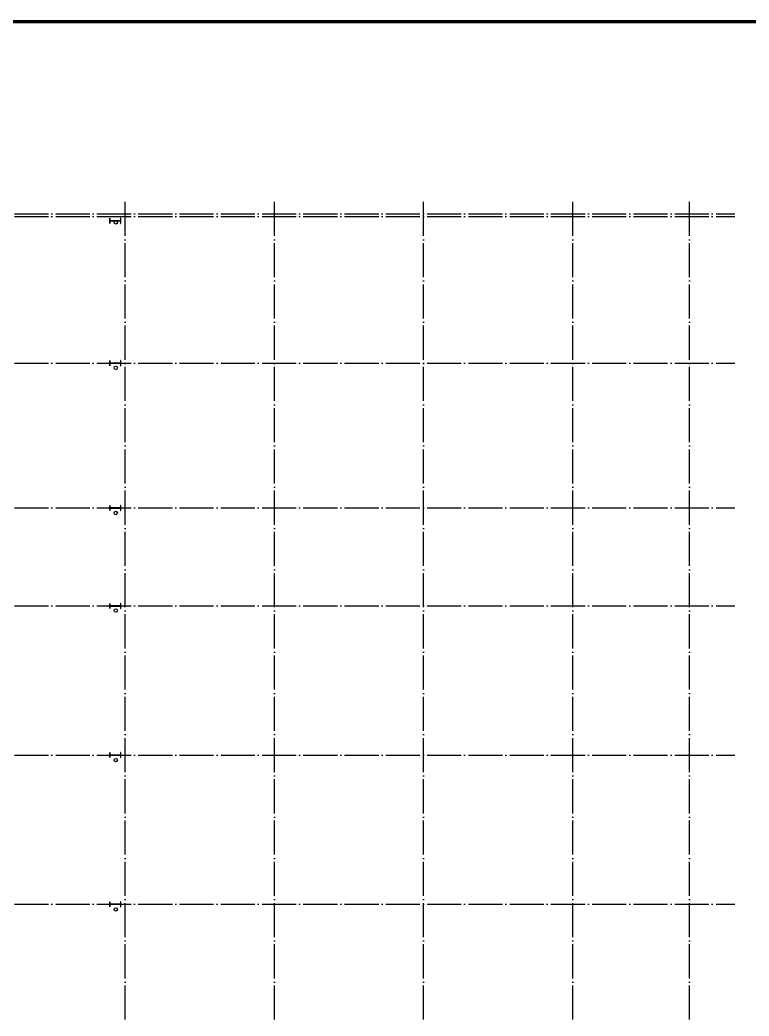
# Model space of a CAD drawing. Extents: x 69728788 to 150676229, y 20164216 to 43663798.
# Drawn here: x 75303655 to 75346411, y 20623616 to 20682066 of the extents above; entities that cross this region are included whole.
import ezdxf

# ---------------------------------------------------------------- set-up
doc = ezdxf.new("R2010")
doc.units = 0
doc.header["$LTSCALE"] = 1000
doc.header["$MEASUREMENT"] = 0
doc.linetypes.add('DOTE', pattern=[2.42, 2, -0.2, 0.02, -0.2])
doc.layers.get('0').update_dxf_attribs({"linetype": 'CONTINUOUS'})
for name, color, linetype in [('DOTE', 251, 'DOTE'), ('PUB_TITLE', 4, 'CONTINUOUS'), ('钢柱', 3, 'CONTINUOUS'), ('雨水管', 4, 'CONTINUOUS')]:
    doc.layers.add(name, color=color, linetype=linetype)

# ---------------------------------------------------------------- blocks, each defined once
blk = doc.blocks.new('ysg')
at = {"layer": '雨水管'}
for centre in [(75309274, 20670184), (75309274, 20661653), (75309274, 20653136), (75309274, 20647414), (75309274, 20638638), (75309274, 20629875)]:
    blk.add_circle(centre, 100, dxfattribs=at)

msp = doc.modelspace()

# ---------------------------------------------------------------- linework, layer by layer
at = {"layer": 'DOTE'}
for p, q in [((75309823, 20577429), (75309823, 20671429)), ((75318573, 20577429), (75318573, 20671429)), ((75327323, 20577429), (75327323, 20671429)), ((75336073, 20577429), (75336073, 20671429)), ((75342923, 20577429), (75342923, 20671429)), ((75235573, 20670679), (75345573, 20670679)), ((75235573, 20670529), (75345573, 20670529)), ((75235573, 20661929), (75345573, 20661929)), ((75235573, 20653429), (75345573, 20653429)), ((75235573, 20647679), (75345573, 20647679)), ((75235573, 20638929), (75345573, 20638929)), ((75235573, 20630179), (75345573, 20630179))]:
    msp.add_line(p, q, dxfattribs=at)
at = {"layer": 'PUB_TITLE', "const_width": 200}
msp.add_lwpolyline([(75224157, 20567166), (75385357, 20567166), (75385357, 20681966), (75224157, 20681966)], close=True, dxfattribs=at)
at = {"layer": '钢柱'}
for points in [[(75308923, 20670429), (75308923, 20670129), (75308935, 20670129), (75308935, 20670275), (75309561, 20670275), (75309561, 20670129), (75309573, 20670129), (75309573, 20670429), (75309561, 20670429), (75309561, 20670283), (75308935, 20670283), (75308935, 20670429)], [(75308923, 20662079), (75308923, 20661779), (75308935, 20661779), (75308935, 20661925), (75309561, 20661925), (75309561, 20661779), (75309573, 20661779), (75309573, 20662079), (75309561, 20662079), (75309561, 20661933), (75308935, 20661933), (75308935, 20662079)], [(75308923, 20653579), (75308923, 20653279), (75308935, 20653279), (75308935, 20653425), (75309561, 20653425), (75309561, 20653279), (75309573, 20653279), (75309573, 20653579), (75309561, 20653579), (75309561, 20653433), (75308935, 20653433), (75308935, 20653579)], [(75308923, 20647829), (75308923, 20647529), (75308935, 20647529), (75308935, 20647675), (75309561, 20647675), (75309561, 20647529), (75309573, 20647529), (75309573, 20647829), (75309561, 20647829), (75309561, 20647683), (75308935, 20647683), (75308935, 20647829)], [(75308923, 20639079), (75308923, 20638779), (75308935, 20638779), (75308935, 20638925), (75309561, 20638925), (75309561, 20638779), (75309573, 20638779), (75309573, 20639079), (75309561, 20639079), (75309561, 20638933), (75308935, 20638933), (75308935, 20639079)], [(75308923, 20630329), (75308923, 20630029), (75308935, 20630029), (75308935, 20630175), (75309561, 20630175), (75309561, 20630029), (75309573, 20630029), (75309573, 20630329), (75309561, 20630329), (75309561, 20630183), (75308935, 20630183), (75308935, 20630329)]]:
    msp.add_lwpolyline(points, close=True, dxfattribs=at)

# ---------------------------------------------------------------- block references
msp.add_blockref('ysg', (0, 0))

doc.saveas('drawing.dxf')
